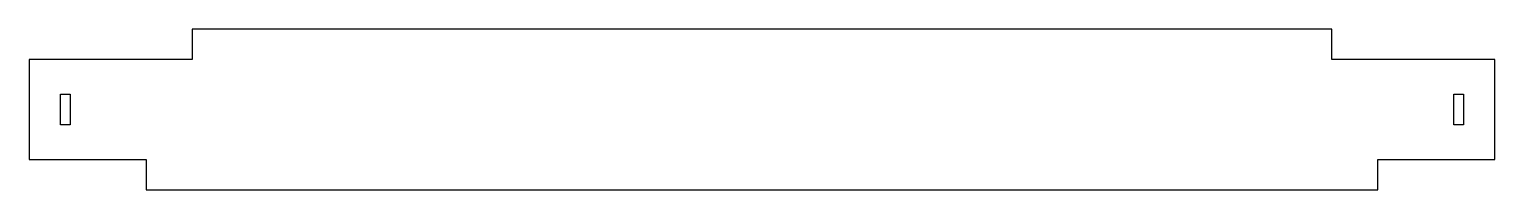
# Model space of a CAD drawing. Header units: metres. Extents: x -45.7 to 45.7, y -5 to 5.
import ezdxf

# ---------------------------------------------------------------- set-up
doc = ezdxf.new("R2010")
doc.units = ezdxf.units.M

msp = doc.modelspace()

# ---------------------------------------------------------------- linework, layer by layer
for p, q in [((35.56, 5), (-35.56, 5)), ((-35.56, 5), (-35.56, 3.125)), ((35.56, 3.125), (35.56, 5)), ((-35.56, 3.125), (-45.72, 3.125)), ((-45.72, 3.125), (-45.72, -3.125)), ((45.72, 3.125), (35.56, 3.125)), ((45.72, -3.125), (45.72, 3.125)), ((-43.78, -0.949997), (-43.78, 0.949997)), ((-43.78, 0.949997), (-43.18, 0.949997)), ((-43.18, 0.949997), (-43.18, -0.949997)), ((43.18, -0.949997), (43.18, 0.949997)), ((43.18, 0.949997), (43.78, 0.949997)), ((43.78, 0.949997), (43.78, -0.949997)), ((-43.18, -0.949997), (-43.78, -0.949997)), ((43.78, -0.949997), (43.18, -0.949997)), ((-45.72, -3.125), (-38.42, -3.125)), ((-38.42, -3.125), (-38.42, -5)), ((38.42, -3.125), (45.72, -3.125)), ((38.42, -5), (38.42, -3.125)), ((-38.42, -5), (38.42, -5))]:
    msp.add_line(p, q)

doc.saveas('drawing.dxf')
